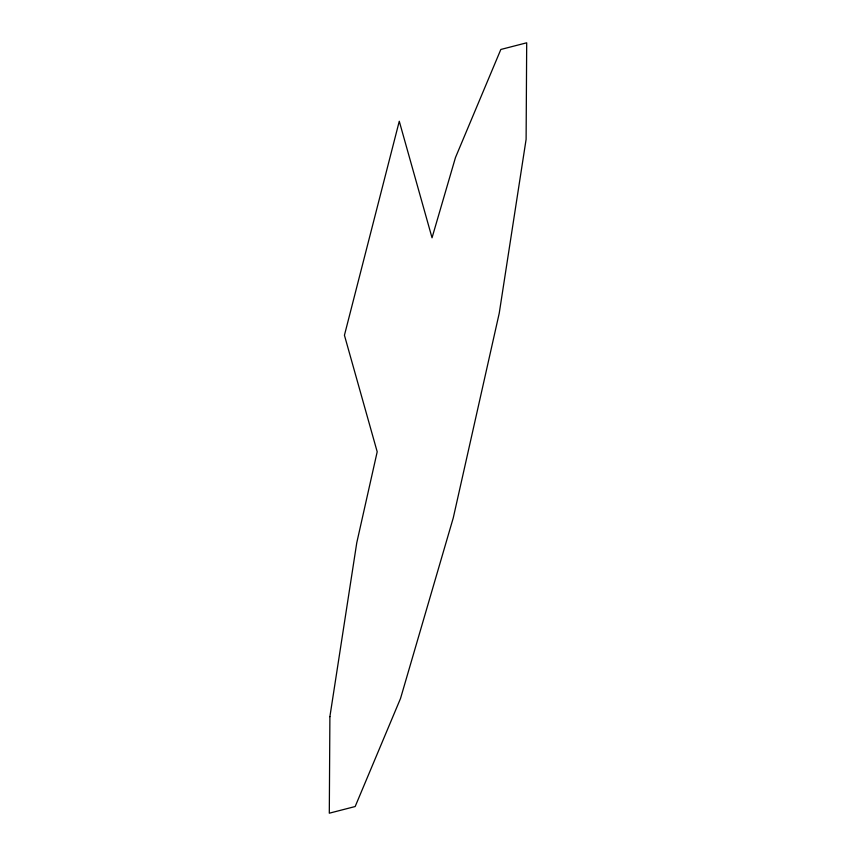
<?xml version="1.0" encoding="UTF-8"?>
<svg xmlns="http://www.w3.org/2000/svg" width="856" height="856" viewBox="0 0 856 856"><rect width="100%" height="100%" fill="white"/><g stroke="black" fill="none" stroke-linecap="round" stroke-linejoin="round"><path stroke-width="1.28" d="M329.892 716.654L329.303 813.2L355.165 806.534L400.533 698.442L453.263 517.891L499.23 313.243L526.108 139.346L526.697 42.8L500.835 49.466L455.467 157.558L432.034 237.797L399.271 121.252L344.433 335.252L377.196 451.797L356.77 542.758L329.892 716.654"/></g></svg>
